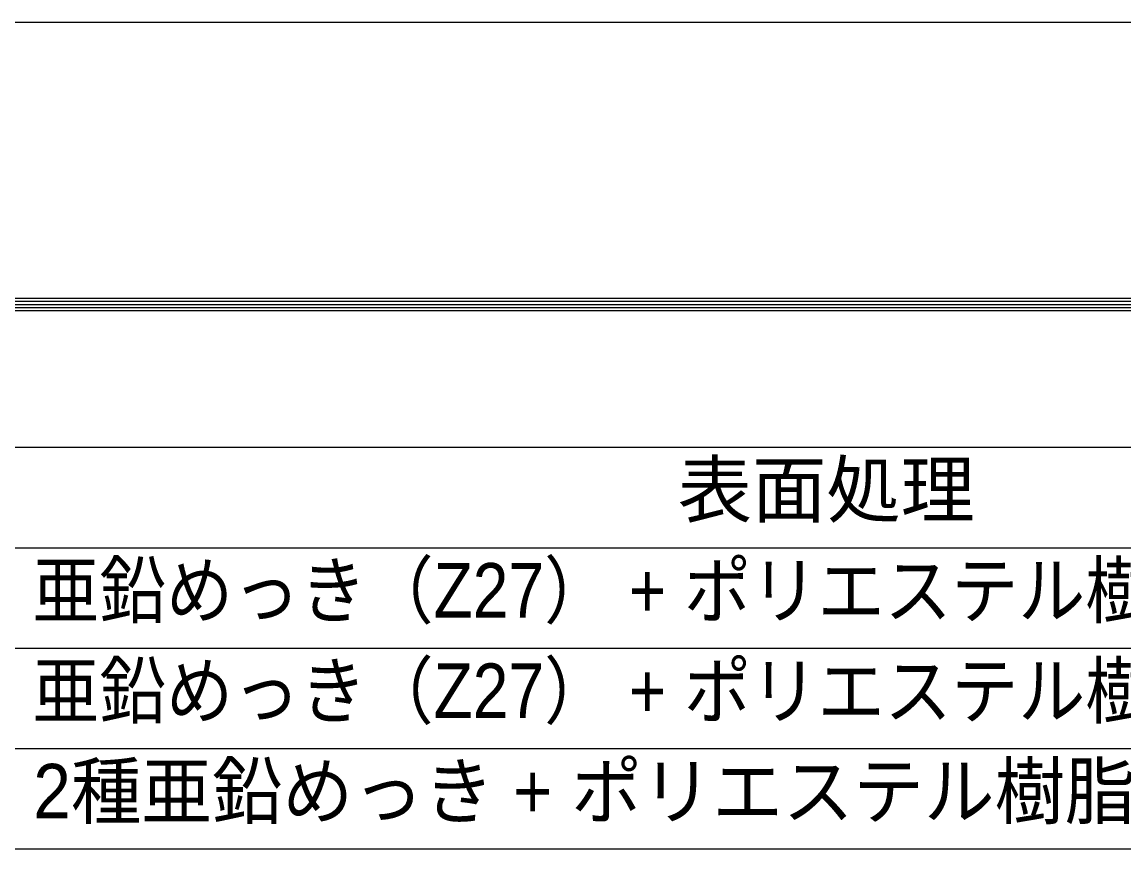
# Model space of a CAD drawing. Units: millimetres, scale not verified. Extents: x -8400 to 8400, y -5940 to 5940.
# Drawn here: x 5066 to 6823, y 4617 to 5940 of the extents above; entities that cross this region are included whole.
import ezdxf
from ezdxf.enums import TextEntityAlignment as Align

# ---------------------------------------------------------------- set-up
doc = ezdxf.new("R2010")
doc.units = ezdxf.units.MM
doc.header["$LTSCALE"] = 20
doc.layers.add('0-8_D-MTR-TXT', color=7, linetype='Continuous')
doc.layers.add('0-9_D-MTR-FRAM', color=7, linetype='Continuous', lineweight=25)
doc.layers.add('0-E_D-TTL', color=7, linetype='Continuous', lineweight=25)
doc.styles.add('ＭＳ Ｐゴシック', font='')
doc.styles.get('ＭＳ Ｐゴシック').set_extended_font_data('MS PGothic')

msp = doc.modelspace()

# ---------------------------------------------------------------- linework, layer by layer
at = {"layer": '0-9_D-MTR-FRAM'}
for p, q in [((2344.79, 5262.1), (7644.79, 5262.1)), ((2344.79, 5102.1), (7644.79, 5102.1)), ((2344.79, 4942.1), (7644.79, 4942.1)), ((2344.79, 4782.1), (7644.79, 4782.1)), ((2344.79, 4622.1), (7644.79, 4622.1))]:
    msp.add_line(p, q, dxfattribs=at)
at = {"layer": '0-E_D-TTL', "color": 2}
msp.add_lwpolyline([(-8400, 5940), (8400, 5940), (8400, -5940), (-8400, -5940)], close=True, dxfattribs=at)
at = {"layer": '0-E_D-TTL'}
for points in [[(-7860, 5500), (7860, 5500), (7860, -5500), (-7860, -5500)], [(-7855, 5495), (7855, 5495), (7855, -5495), (-7855, -5495)], [(-7850, 5490), (7850, 5490), (7850, -5490), (-7850, -5490)], [(-7845, 5485), (7845, 5485), (7845, -5485), (-7845, -5485)], [(-7840, 5480), (7840, 5480), (7840, -5480), (-7840, -5480)]]:
    msp.add_lwpolyline(points, close=True, dxfattribs=at)

# ---------------------------------------------------------------- texts
at = {"layer": '0-8_D-MTR-TXT', "style": 'ＭＳ Ｐゴシック'}
msp.add_text('表面処理', height=86.8, dxfattribs=at).set_placement((6111.47, 5125.42), align=Align.BOTTOM_LEFT)
for s, height, width, p in [('亜鉛めっき（Z27） + ポリエステル樹脂静電粉体塗装', 86.8, 0.9, (5082.96, 4964.78)), ('亜鉛めっき（Z27） + ポリエステル樹脂静電粉体塗装', 86.8, 0.9, (5082.96, 4804.78)), ('2種亜鉛めっき + ポリエステル樹脂静電粉体塗装', 86.76, 0.95, (5084.32, 4644.78))]:
    msp.add_text(s, height=height, dxfattribs=dict(at, width=width)).set_placement(p, align=Align.BOTTOM_LEFT)

doc.saveas('drawing.dxf')
